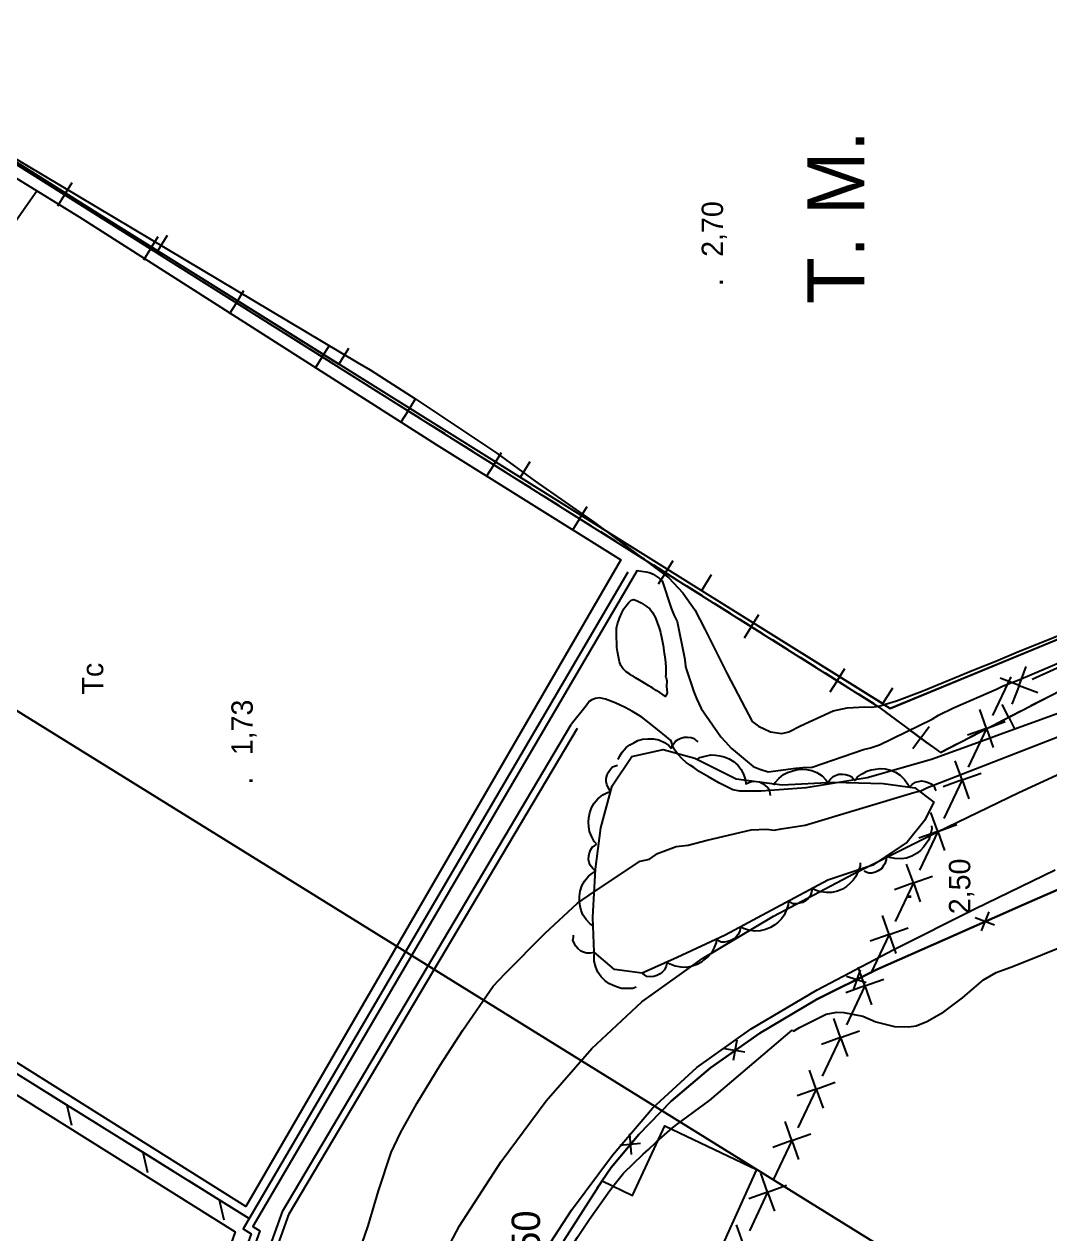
# Model space of a CAD drawing. Extents: x 730854 to 731444, y 4378581 to 4379608.
# Drawn here: x 730998.9 to 731070.9, y 4379291.3 to 4379376.2 of the extents above; entities that cross this region are included whole.
import ezdxf

# ---------------------------------------------------------------- set-up
doc = ezdxf.new("R2010")
doc.units = 0
doc.linetypes.add('DASHED', pattern=[0])
doc.layers.get('0').update_dxf_attribs({"linetype": 'CONTINUOUS'})
for name, color, linetype in [('1', 7, 'CONTINUOUS'), ('11', 7, 'CONTINUOUS'), ('22', 7, 'CONTINUOUS'), ('29', 7, 'CONTINUOUS'), ('30', 7, 'CONTINUOUS'), ('33', 7, 'CONTINUOUS'), ('36', 7, 'CONTINUOUS'), ('44', 7, 'CONTINUOUS'), ('48', 7, 'CONTINUOUS'), ('50', 7, 'CONTINUOUS'), ('51', 7, 'CONTINUOUS'), ('53', 7, 'CONTINUOUS'), ('56', 7, 'CONTINUOUS'), ('57', 7, 'CONTINUOUS'), ('PATTERN_CLASS', 7, 'CONTINUOUS')]:
    doc.layers.add(name, color=color, linetype=linetype)

msp = doc.modelspace()

# ---------------------------------------------------------------- linework, layer by layer
at = {"layer": '1', "color": 0, "linetype": 'CONTINUOUS'}
for p, q in [((731008.25, 4379360.29), (731008.94, 4379361.39)), ((731008.25, 4379360.28), (731020.97, 4379352.33)), ((731020.98, 4379352.34), (731021.67, 4379353.44)), ((731033.71, 4379344.39), (731034.4, 4379345.5)), ((731046.44, 4379336.44), (731047.13, 4379337.55)), ((731046.43, 4379336.43), (731059.16, 4379328.49)), ((731059.17, 4379328.5), (731059.86, 4379329.6)), ((731067.01, 4379312.94), (731065.64, 4379313.45)), ((731066.61, 4379313.88), (731066.07, 4379312.53)), ((731058, 4379308.89), (731056.61, 4379309.34)), ((731057.56, 4379309.81), (731057.09, 4379308.44)), ((731049.48, 4379304.02), (731048.05, 4379304.25)), ((731048.92, 4379304.86), (731048.65, 4379303.43)), ((731041.38, 4379298.28), (731041.5, 4379296.83)), ((731042.15, 4379297.61), (731040.7, 4379297.47))]:
    msp.add_line(p, q, dxfattribs=at)
for points in [[(730995.54, 4379368.26), (731004.35, 4379362.71), (731008.24, 4379360.28)], [(731020.98, 4379352.33), (731033.7, 4379344.38), (731046.43, 4379336.44)], [(731059.16, 4379328.48), (731059.68, 4379328.16), (731072.99, 4379333.64), (731076.38, 4379335.04), (731081.16, 4379345.32)], [(731075.01, 4379316.98), (731069.07, 4379314.4), (731063.51, 4379311.94), (731058.74, 4379309.82), (731054.51, 4379307.71), (731050.53, 4379305.36), (731047.05, 4379302.92), (731044.3, 4379300.59), (731042.03, 4379298.25), (731040.09, 4379295.92), (731039.09, 4379294.46)], [(731077.95, 4379276.16), (731073.79, 4379266.63), (731043.76, 4379281.27), (731042.8, 4379279.12), (731035.95, 4379282.53), (731037.09, 4379284.58), (731034.6, 4379285.71), (731036.79, 4379290.83), (731039.46, 4379295), (731041.58, 4379293.95), (731043.86, 4379298.86), (731050.28, 4379295.78), (731048.03, 4379290.76), (731077.95, 4379276.16)]]:
    msp.add_lwpolyline(points, dxfattribs=at)
at = {"layer": '11', "color": 0, "linetype": 'CONTINUOUS'}
for points in [[(731027.04, 4379287.32), (731029.44, 4379291.83), (731032.36, 4379296.35), (731035.53, 4379300.6), (731038.72, 4379304.29), (731042.24, 4379307.55), (731046.49, 4379310.59), (731051.49, 4379313.56), (731057.11, 4379316.53), (731062.96, 4379319.46), (731068.71, 4379322.26), (731074.61, 4379324.96)], [(731034.62, 4379288.79), (731037.3, 4379292.94), (731040.17, 4379296.8), (731042.99, 4379300.08), (731046.1, 4379302.94), (731049.91, 4379305.66), (731054.54, 4379308.39), (731059.93, 4379311.23), (731065.63, 4379314.08), (731071.26, 4379316.83)]]:
    msp.add_lwpolyline(points, dxfattribs=at)
at = {"layer": '22', "color": 0, "linetype": 'CONTINUOUS'}
for points in [[(731041.91, 4379337.83), (731042.53, 4379337.74), (731042.76, 4379337.69), (731042.89, 4379337.65), (731043.04, 4379337.58), (731043.45, 4379337.31), (731043.66, 4379337.12), (731044.3, 4379335.19), (731044.49, 4379334.73), (731044.71, 4379334.26), (731045.26, 4379331.6), (731045.31, 4379331.1), (731045.37, 4379330.86), (731045.88, 4379329.31), (731046.08, 4379328.85), (731046.41, 4379328.16), (731047.78, 4379326.17), (731048.12, 4379325.81), (731048.52, 4379325.37), (731050.06, 4379324.08), (731050.53, 4379323.89), (731051.1, 4379323.71), (731053.04, 4379323.96), (731053.54, 4379324.01), (731054.2, 4379324.04), (731057.8, 4379325.27), (731058.3, 4379325.39), (731058.93, 4379325.6), (731062.63, 4379327.41), (731063.06, 4379327.67), (731064.13, 4379328.19), (731067.14, 4379329.51), (731067.6, 4379329.73), (731068.72, 4379330.17), (731075.14, 4379332.91)], [(731043.5, 4379329.27), (731043.24, 4379329.42), (731043.01, 4379329.57), (731042.89, 4379329.64), (731042.73, 4379329.73), (731042.42, 4379329.92), (731042.07, 4379330.14), (731041.79, 4379330.3), (731041.62, 4379330.41), (731041.52, 4379330.46), (731041.39, 4379330.56), (731041.15, 4379330.73), (731040.9, 4379330.96), (731040.76, 4379331.16), (731040.67, 4379331.42), (731040.59, 4379331.78), (731040.52, 4379332.16), (731040.49, 4379332.44), (731040.48, 4379332.73), (731040.47, 4379333.12), (731040.46, 4379333.48), (731040.46, 4379333.79), (731040.52, 4379334.1), (731040.66, 4379334.48), (731040.83, 4379334.87), (731040.97, 4379335.14), (731041.11, 4379335.34), (731041.3, 4379335.57), (731041.49, 4379335.75), (731041.65, 4379335.81), (731041.86, 4379335.73), (731042.19, 4379335.56), (731042.54, 4379335.34), (731042.8, 4379335.14), (731042.99, 4379334.88), (731043.19, 4379334.51), (731043.35, 4379334.12), (731043.46, 4379333.81), (731043.55, 4379333.48), (731043.64, 4379333.03), (731043.73, 4379332.57), (731043.79, 4379332.23), (731043.81, 4379332.04), (731043.83, 4379331.92), (731043.85, 4379331.75), (731043.89, 4379331.41), (731043.92, 4379331.01), (731043.93, 4379330.69), (731043.92, 4379330.5), (731043.91, 4379330.4), (731043.94, 4379330.29), (731043.99, 4379330.09), (731043.98, 4379329.71), (731044.02, 4379329.23), (731044.02, 4379329.23), (731043.9, 4379329.01), (731043.9, 4379329), (731043.5, 4379329.27)], [(731072.36, 4379328.12), (731069.46, 4379327.07), (731067.85, 4379326.48), (731066.07, 4379325.83), (731062.57, 4379324.58), (731058.07, 4379323.28), (731053.77, 4379322.57), (731050.61, 4379322.34), (731049.13, 4379322.34), (731048.62, 4379322.44), (731048.2, 4379322.64), (731047.64, 4379322.92), (731046.93, 4379323.34), (731046.27, 4379323.73), (731045.88, 4379324), (731045.63, 4379324.17), (731045.36, 4379324.36), (731045.06, 4379324.61), (731044.76, 4379324.94), (731044.52, 4379325.3), (731044.38, 4379325.6), (731044.32, 4379325.8), (731044.24, 4379325.92), (731043.96, 4379326.16), (731043.33, 4379326.67), (731042.66, 4379327.21), (731042.23, 4379327.54), (731041.94, 4379327.73), (731041.58, 4379327.94), (731041.07, 4379328.21), (731040.36, 4379328.54), (731039.69, 4379328.8), (731039.26, 4379328.89), (731038.98, 4379328.85), (731038.73, 4379328.75), (731038.53, 4379328.64), (731038.33, 4379328.34), (731037.28, 4379327.02)]]:
    msp.add_lwpolyline(points, dxfattribs=at)
at = {"layer": '29', "color": 0, "linetype": 'CONTINUOUS'}
for p, q in [((731001.87, 4379300.31), (730999.74, 4379301.63)), ((731003.99, 4379298.99), (731001.87, 4379300.31)), ((731001.87, 4379300.31), (731002.19, 4379298.9)), ((731007.21, 4379296.99), (731005.08, 4379298.31)), ((731009.33, 4379295.67), (731007.21, 4379296.99)), ((731007.21, 4379296.99), (731007.54, 4379295.57)), ((731012.55, 4379293.66), (731010.43, 4379294.98)), ((731014.67, 4379292.34), (731012.55, 4379293.66)), ((731012.55, 4379293.66), (731012.88, 4379292.25))]:
    msp.add_line(p, q, dxfattribs=at)
at = {"layer": '30', "color": 0, "linetype": 'CONTINUOUS'}
for points in [[(731041.26, 4379337.71), (731014.24, 4379291.61), (731014.81, 4379291.26), (730997.29, 4379242.32), (730996.73, 4379240.59)], [(731041.91, 4379337.83), (731014.92, 4379291.78), (731015.42, 4379291.47), (730997.76, 4379242.16), (730997.22, 4379240.48)], [(730997.77, 4379240.36), (730998.99, 4379242.56), (731017.02, 4379292.88), (731037.28, 4379327.02)], [(730998.28, 4379240.25), (730999.45, 4379242.35), (731017.47, 4379292.67), (731037.71, 4379326.76)]]:
    msp.add_lwpolyline(points, dxfattribs=at)
at = {"layer": '33', "color": 0, "linetype": 'CONTINUOUS'}
for p, q in [((731072.38, 4379331.42), (731069.64, 4379330.18)), ((731068.14, 4379330.37), (731066.86, 4379327.66)), ((731068.73, 4379329.77), (731069.23, 4379331.09)), ((731068.73, 4379329.77), (731067.41, 4379330.27)), ((731068.73, 4379329.77), (731068.23, 4379328.45)), ((731068.73, 4379329.77), (731070.05, 4379329.27)), ((731066.43, 4379326.75), (731065.96, 4379328.09)), ((731066.43, 4379326.75), (731067.76, 4379327.23)), ((731066.43, 4379326.75), (731065.1, 4379326.28)), ((731066.43, 4379326.75), (731065.15, 4379324.04)), ((731066.43, 4379326.75), (731066.91, 4379325.42)), ((731064.73, 4379323.14), (731064.25, 4379324.47)), ((731064.73, 4379323.14), (731066.06, 4379323.61)), ((731064.73, 4379323.14), (731063.39, 4379322.66)), ((731064.73, 4379323.14), (731063.45, 4379320.42)), ((731064.73, 4379323.14), (731065.2, 4379321.81)), ((731063.02, 4379319.52), (731062.54, 4379320.85)), ((731063.02, 4379319.52), (731061.69, 4379319.04)), ((731063.02, 4379319.52), (731061.74, 4379316.81)), ((731063.02, 4379319.52), (731064.35, 4379320)), ((731063.02, 4379319.52), (731063.5, 4379318.19)), ((731061.31, 4379315.9), (731060.83, 4379317.23)), ((731061.31, 4379315.9), (731062.64, 4379316.38)), ((731061.31, 4379315.9), (731059.98, 4379315.42)), ((731061.31, 4379315.9), (731060.03, 4379313.19)), ((731061.31, 4379315.9), (731061.79, 4379314.57)), ((731059.6, 4379312.28), (731059.13, 4379313.62)), ((731059.6, 4379312.28), (731060.94, 4379312.76)), ((731059.6, 4379312.28), (731058.27, 4379311.81)), ((731059.6, 4379312.28), (731058.32, 4379309.57)), ((731059.6, 4379312.28), (731060.08, 4379310.95)), ((731057.9, 4379308.67), (731057.42, 4379310)), ((731057.9, 4379308.67), (731059.23, 4379309.14)), ((731057.9, 4379308.67), (731056.57, 4379308.19)), ((731057.9, 4379308.67), (731056.62, 4379305.95)), ((731057.9, 4379308.67), (731058.37, 4379307.34)), ((731056.19, 4379305.05), (731055.71, 4379306.38)), ((731056.19, 4379305.05), (731054.86, 4379304.57)), ((731056.19, 4379305.05), (731054.91, 4379302.34)), ((731056.19, 4379305.05), (731057.52, 4379305.53)), ((731056.19, 4379305.05), (731056.67, 4379303.72)), ((731054.48, 4379301.43), (731054, 4379302.76)), ((731054.48, 4379301.43), (731055.81, 4379301.91)), ((731054.48, 4379301.43), (731053.15, 4379300.95)), ((731054.48, 4379301.43), (731053.2, 4379298.72)), ((731054.48, 4379301.43), (731054.96, 4379300.1)), ((731052.78, 4379297.82), (731052.3, 4379299.15)), ((731052.78, 4379297.82), (731054.11, 4379298.29)), ((731052.78, 4379297.82), (731051.44, 4379297.34)), ((731052.78, 4379297.82), (731051.49, 4379295.1)), ((731052.78, 4379297.82), (731053.25, 4379296.48)), ((731051.07, 4379294.2), (731050.59, 4379295.53)), ((731051.07, 4379294.2), (731052.4, 4379294.68)), ((731051.07, 4379294.2), (731049.74, 4379293.72)), ((731051.07, 4379294.2), (731049.79, 4379291.48)), ((731051.07, 4379294.2), (731051.55, 4379292.87)), ((731049.36, 4379290.58), (731048.88, 4379291.91))]:
    msp.add_line(p, q, dxfattribs=at)
at = {"layer": '44', "color": 0, "linetype": 'CONTINUOUS'}
for points in [[(730989.28, 4379372.1), (731022.28, 4379352.44), (731023.17, 4379351.92), (731026.38, 4379349.87), (731032.05, 4379346.08), (731034.76, 4379344.11), (731038.91, 4379341.21), (731044.14, 4379337.33), (731045.11, 4379336.27), (731045.95, 4379335.07), (731046.66, 4379333.73), (731048.23, 4379330.59), (731049.98, 4379327.23), (731050.42, 4379326.9), (731051.27, 4379326.52), (731052.08, 4379326.4), (731052.57, 4379326.52), (731053.38, 4379326.94), (731055.67, 4379327.98), (731056.66, 4379328.19), (731057.89, 4379328.27), (731058.39, 4379328.25), (731058.89, 4379328.32), (731060.11, 4379328.69), (731061.93, 4379329.36), (731065.66, 4379330.9), (731067.1, 4379331.48), (731068.69, 4379332.16), (731070.63, 4379332.92), (731072.18, 4379333.55)], [(731021.9, 4379288.57), (731023.03, 4379291.84), (731023.74, 4379294.29), (731024.64, 4379296.98), (731025.3, 4379298.36), (731026.45, 4379300.42), (731028.07, 4379303.11), (731029.68, 4379305.56), (731031.8, 4379308.66), (731032.65, 4379309.55), (731035.45, 4379312.38), (731037.72, 4379314.48), (731038.91, 4379315.3), (731042.11, 4379317.42), (731042.77, 4379317.58), (731043.34, 4379317.96), (731044.64, 4379318.46), (731045.5, 4379318.56), (731046.82, 4379318.91), (731049.91, 4379319.63), (731051.02, 4379319.67), (731051.52, 4379319.6), (731052.02, 4379319.69), (731053.7, 4379319.96), (731061.34, 4379322.25), (731061.83, 4379322.37), (731062.3, 4379322.6), (731076.19, 4379328)], [(731052.79, 4379305.56), (731052.89, 4379305.5), (731053.32, 4379305.76), (731055.17, 4379306.69), (731055.93, 4379306.82), (731056.43, 4379306.8), (731057.75, 4379306.55), (731058.68, 4379306.16), (731059.99, 4379305.83), (731060.99, 4379305.8), (731061.49, 4379305.86), (731062.25, 4379306.17), (731063.44, 4379306.86), (731064.76, 4379307.83), (731066.22, 4379309.11), (731067.11, 4379309.61), (731068.33, 4379310.07), (731072.4, 4379311.69), (731075.02, 4379312.86), (731076.07, 4379313.55), (731077.94, 4379314.73)], [(731033.96, 4379284.21), (731037.4, 4379290.51), (731037.72, 4379291.03), (731038.56, 4379292.29), (731039.99, 4379294.31), (731040.29, 4379294.71), (731040.94, 4379295.52), (731042.33, 4379296.86), (731042.71, 4379297.19), (731043.27, 4379297.73), (731044.39, 4379298.71), (731044.8, 4379299.02), (731046.98, 4379300.62), (731052.79, 4379305.56)]]:
    msp.add_lwpolyline(points, dxfattribs=at)
at = {"layer": '51', "color": 0, "linetype": 'CONTINUOUS'}
for points in [[(730947.19, 4379396.41), (730977.29, 4379378.33), (731002.74, 4379362.67), (731027.8, 4379346.69), (731040.77, 4379338.59), (731014.44, 4379293.19), (730989.77, 4379308.69), (730969.58, 4379321.48), (730999.76, 4379364.5)], [(730916.57, 4379292.41), (730942.89, 4379335.77), (731013.68, 4379291.41), (730996.8, 4379243.59), (730996.8, 4379243.59), (730996.68, 4379243.46), (730977.42, 4379254.32), (730929.09, 4379284.8), (730916.48, 4379292.44)]]:
    msp.add_lwpolyline(points, dxfattribs=at)
at = {"layer": '53', "color": 0, "linetype": 'CONTINUOUS'}
for points in [[(731040.58, 4379324.56), (731040.66, 4379324.78), (731040.86, 4379325.08), (731041.13, 4379325.41), (731041.39, 4379325.6), (731041.67, 4379325.75), (731041.95, 4379325.9), (731042.29, 4379325.99), (731042.66, 4379326.03), (731043.05, 4379326.03), (731043.43, 4379325.94), (731043.83, 4379325.76), (731044.13, 4379325.55), (731044.3, 4379325.37), (731044.43, 4379325.62), (731044.61, 4379325.85), (731044.79, 4379325.97), (731044.97, 4379326.07), (731045.22, 4379326.13), (731045.44, 4379326.14), (731045.7, 4379326.11), (731045.91, 4379326.05), (731046.05, 4379325.91), (731046.17, 4379325.8)], [(731046.13, 4379324.58), (731046.32, 4379324.7), (731046.68, 4379324.81), (731047.09, 4379324.89), (731047.4, 4379324.88), (731047.72, 4379324.82), (731048.03, 4379324.75), (731048.36, 4379324.62), (731048.67, 4379324.42), (731048.97, 4379324.17), (731049.21, 4379323.86), (731049.41, 4379323.47), (731049.51, 4379323.12), (731049.53, 4379322.87), (731049.79, 4379322.98), (731050.07, 4379323.05), (731050.28, 4379323.03), (731050.49, 4379323), (731050.72, 4379322.88), (731050.9, 4379322.75), (731051.08, 4379322.57), (731051.2, 4379322.38), (731051.22, 4379322.18), (731051.25, 4379322.03)], [(731039.06, 4379318.64), (731038.9, 4379318.81), (731038.73, 4379319.14), (731038.56, 4379319.52), (731038.51, 4379319.84), (731038.5, 4379320.16), (731038.51, 4379320.48), (731038.58, 4379320.82), (731038.71, 4379321.17), (731038.89, 4379321.51), (731039.15, 4379321.81), (731039.49, 4379322.08), (731039.82, 4379322.25), (731040.05, 4379322.32), (731039.9, 4379322.55), (731039.77, 4379322.81), (731039.74, 4379323.03), (731039.74, 4379323.23), (731039.8, 4379323.49), (731039.9, 4379323.69), (731040.04, 4379323.9), (731040.19, 4379324.05), (731040.38, 4379324.12), (731040.53, 4379324.17)], [(731051.5, 4379322.76), (731051.61, 4379322.96), (731051.86, 4379323.23), (731052.18, 4379323.51), (731052.46, 4379323.65), (731052.77, 4379323.76), (731053.07, 4379323.85), (731053.42, 4379323.89), (731053.79, 4379323.87), (731054.18, 4379323.8), (731054.53, 4379323.65), (731054.9, 4379323.41), (731055.16, 4379323.15), (731055.3, 4379322.95), (731055.47, 4379323.17), (731055.68, 4379323.37), (731055.88, 4379323.46), (731056.07, 4379323.53), (731056.33, 4379323.54), (731056.55, 4379323.51), (731056.8, 4379323.45), (731056.99, 4379323.35), (731057.11, 4379323.18), (731057.21, 4379323.06)], [(731057.23, 4379323.15), (731057.37, 4379323.34), (731057.67, 4379323.55), (731058.04, 4379323.76), (731058.34, 4379323.85), (731058.66, 4379323.9), (731058.98, 4379323.94), (731059.33, 4379323.91), (731059.69, 4379323.82), (731060.05, 4379323.68), (731060.38, 4379323.46), (731060.69, 4379323.16), (731060.9, 4379322.86), (731061, 4379322.63), (731061.21, 4379322.82), (731061.45, 4379322.98), (731061.66, 4379323.03), (731061.87, 4379323.06), (731062.13, 4379323.03), (731062.34, 4379322.96), (731062.56, 4379322.85), (731062.74, 4379322.71), (731062.82, 4379322.53), (731062.9, 4379322.39)], [(731062.58, 4379319.92), (731062.59, 4379319.69), (731062.51, 4379319.33), (731062.38, 4379318.93), (731062.21, 4379318.66), (731062.01, 4379318.41), (731061.8, 4379318.17), (731061.52, 4379317.96), (731061.19, 4379317.79), (731060.82, 4379317.65), (731060.44, 4379317.59), (731060, 4379317.61), (731059.64, 4379317.7), (731059.42, 4379317.8), (731059.39, 4379317.52), (731059.31, 4379317.24), (731059.19, 4379317.07), (731059.06, 4379316.9), (731058.84, 4379316.76), (731058.64, 4379316.67), (731058.39, 4379316.6), (731058.17, 4379316.58), (731057.99, 4379316.66), (731057.84, 4379316.72)], [(731038.77, 4379312.91), (731038.58, 4379313.05), (731038.34, 4379313.33), (731038.1, 4379313.67), (731037.99, 4379313.97), (731037.91, 4379314.28), (731037.85, 4379314.6), (731037.85, 4379314.95), (731037.91, 4379315.32), (731038.02, 4379315.69), (731038.21, 4379316.03), (731038.49, 4379316.37), (731038.78, 4379316.6), (731038.99, 4379316.72), (731038.79, 4379316.91), (731038.62, 4379317.14), (731038.55, 4379317.34), (731038.5, 4379317.55), (731038.51, 4379317.81), (731038.56, 4379318.02), (731038.66, 4379318.26), (731038.78, 4379318.44), (731038.95, 4379318.54), (731039.09, 4379318.63)], [(731057.57, 4379317.32), (731057.56, 4379317.08), (731057.44, 4379316.74), (731057.27, 4379316.35), (731057.08, 4379316.1), (731056.85, 4379315.87), (731056.62, 4379315.66), (731056.32, 4379315.47), (731055.97, 4379315.33), (731055.59, 4379315.23), (731055.21, 4379315.22), (731054.77, 4379315.28), (731054.43, 4379315.4), (731054.21, 4379315.52), (731054.15, 4379315.25), (731054.05, 4379314.98), (731053.91, 4379314.82), (731053.76, 4379314.67), (731053.53, 4379314.54), (731053.32, 4379314.48), (731053.07, 4379314.43), (731052.85, 4379314.44), (731052.68, 4379314.54), (731052.53, 4379314.61)], [(731052.54, 4379314.61), (731052.52, 4379314.37), (731052.4, 4379314.03), (731052.23, 4379313.64), (731052.04, 4379313.39), (731051.81, 4379313.16), (731051.57, 4379312.95), (731051.27, 4379312.77), (731050.93, 4379312.63), (731050.55, 4379312.53), (731050.16, 4379312.51), (731049.73, 4379312.58), (731049.38, 4379312.7), (731049.17, 4379312.82), (731049.11, 4379312.55), (731049, 4379312.28), (731048.87, 4379312.12), (731048.72, 4379311.97), (731048.49, 4379311.85), (731048.28, 4379311.78), (731048.03, 4379311.74), (731047.81, 4379311.74), (731047.63, 4379311.84), (731047.49, 4379311.91)], [(731041.83, 4379308.58), (731041.61, 4379308.5), (731041.24, 4379308.48), (731040.82, 4379308.49), (731040.52, 4379308.58), (731040.22, 4379308.71), (731039.93, 4379308.85), (731039.65, 4379309.05), (731039.39, 4379309.32), (731039.16, 4379309.63), (731039, 4379309.99), (731038.9, 4379310.41), (731038.88, 4379310.78), (731038.91, 4379311.03), (731038.64, 4379310.98), (731038.35, 4379310.97), (731038.15, 4379311.04), (731037.95, 4379311.12), (731037.75, 4379311.29), (731037.61, 4379311.46), (731037.48, 4379311.68), (731037.4, 4379311.88), (731037.43, 4379312.08), (731037.44, 4379312.24)], [(731047.47, 4379311.95), (731047.45, 4379311.71), (731047.31, 4379311.37), (731047.12, 4379311), (731046.92, 4379310.76), (731046.67, 4379310.54), (731046.43, 4379310.34), (731046.12, 4379310.17), (731045.77, 4379310.05), (731045.38, 4379309.97), (731044.99, 4379309.98), (731044.57, 4379310.06), (731044.23, 4379310.2), (731044.02, 4379310.34), (731043.95, 4379310.07), (731043.83, 4379309.81), (731043.68, 4379309.65), (731043.52, 4379309.51), (731043.29, 4379309.4), (731043.07, 4379309.34), (731042.82, 4379309.31), (731042.6, 4379309.33), (731042.43, 4379309.44), (731042.29, 4379309.52)]]:
    msp.add_lwpolyline(points, dxfattribs=at)
at = {"layer": '56', "color": 0, "linetype": 'CONTINUOUS'}
for p, q in [((731000.25, 4379365.13), (730999.14, 4379365.84)), ((731002.54, 4379363.7), (731000.89, 4379364.74)), ((731001.71, 4379364.22), (731002.25, 4379365.07)), ((731001.71, 4379364.22), (731001.21, 4379363.42)), ((731004.31, 4379362.58), (731003.19, 4379363.28)), ((731006.28, 4379361.34), (731005.16, 4379362.05)), ((731008.56, 4379359.91), (731006.91, 4379360.94)), ((731007.74, 4379360.43), (731008.27, 4379361.28)), ((731007.74, 4379360.43), (731007.24, 4379359.63)), ((731010.34, 4379358.79), (731009.22, 4379359.49)), ((731012.31, 4379357.55), (731011.19, 4379358.25)), ((731014.59, 4379356.12), (731012.94, 4379357.15)), ((731013.77, 4379356.63), (731014.3, 4379357.49)), ((731013.77, 4379356.63), (731013.26, 4379355.84)), ((731016.36, 4379355), (731015.25, 4379355.7)), ((731018.33, 4379353.76), (731017.22, 4379354.46)), ((731020.62, 4379352.32), (731018.97, 4379353.36)), ((731019.79, 4379352.84), (731020.33, 4379353.69)), ((731019.79, 4379352.84), (731019.29, 4379352.04)), ((731022.39, 4379351.21), (731021.27, 4379351.91)), ((731024.36, 4379349.97), (731023.24, 4379350.67)), ((731025.82, 4379349.05), (731026.35, 4379349.9)), ((731026.64, 4379348.53), (731024.99, 4379349.57)), ((731025.82, 4379349.05), (731025.32, 4379348.25)), ((731028.42, 4379347.42), (731027.3, 4379348.12)), ((731030.38, 4379346.18), (731029.27, 4379346.88)), ((731032.67, 4379344.74), (731031.02, 4379345.78)), ((731031.84, 4379345.26), (731032.38, 4379346.11)), ((731031.84, 4379345.26), (731031.34, 4379344.46)), ((731034.44, 4379343.63), (731033.33, 4379344.33)), ((731036.41, 4379342.39), (731035.3, 4379343.09)), ((731037.87, 4379341.47), (731038.41, 4379342.32)), ((731038.7, 4379340.95), (731037.05, 4379341.99)), ((731037.87, 4379341.47), (731037.37, 4379340.67)), ((731040.47, 4379339.84), (731039.35, 4379340.54)), ((731042.44, 4379338.6), (731041.32, 4379339.3)), ((731044.72, 4379337.16), (731043.07, 4379338.2)), ((731043.9, 4379337.68), (731044.43, 4379338.53)), ((731043.9, 4379337.68), (731043.39, 4379336.88)), ((731046.5, 4379336.05), (731045.38, 4379336.75)), ((731048.46, 4379334.81), (731047.35, 4379335.51)), ((731049.92, 4379333.89), (731050.46, 4379334.74)), ((731050.75, 4379333.37), (731049.1, 4379334.41)), ((731049.92, 4379333.89), (731049.42, 4379333.09)), ((731052.52, 4379332.26), (731051.41, 4379332.96)), ((731054.49, 4379331.02), (731053.37, 4379331.72)), ((731056.78, 4379329.58), (731055.13, 4379330.62)), ((731055.95, 4379330.1), (731056.49, 4379330.95)), ((731055.95, 4379330.1), (731055.45, 4379329.3)), ((731058.55, 4379328.47), (731057.43, 4379329.17)), ((731070.72, 4379328.93), (731069.55, 4379328.33)), ((731060.43, 4379327.11), (731059.37, 4379327.89)), ((731068.86, 4379327.97), (731067.13, 4379327.08)), ((731068, 4379327.52), (731067.54, 4379328.42)), ((731068, 4379327.52), (731068.43, 4379326.68)), ((731061.82, 4379326.08), (731062.42, 4379326.89)), ((731066.47, 4379326.73), (731065.3, 4379326.13)), ((731061.82, 4379326.08), (731061.26, 4379325.32)), ((731064.4, 4379325.66), (731063.23, 4379325.06))]:
    msp.add_line(p, q, dxfattribs=at)
msp.add_lwpolyline([(731062.6, 4379325.5), (731062.21, 4379325.79), (731061.04, 4379326.66)], dxfattribs=at)
at = {"layer": 'PATTERN_CLASS', "color": 0, "linetype": 'CONTINUOUS'}
for points in [[(731082.48, 4379348.17), (731076.38, 4379335.04), (731059.68, 4379328.16), (731004.35, 4379362.71), (730960.38, 4379390.41), (730944.59, 4379400)], [(730946.81, 4379398.75), (731058.86, 4379328.27), (731062.21, 4379325.79), (731063.21, 4379325.05), (731113.96, 4379351.27), (731228.73, 4379296.36)], [(731062.14, 4379320.39), (731062.11, 4379320.31), (731060.86, 4379318.76), (731058.46, 4379317.14), (731055.29, 4379316.09), (731051.68, 4379314.15), (731048.08, 4379312.23), (731044.73, 4379310.66), (731042.26, 4379309.57), (731040.33, 4379309.83), (731038.88, 4379311.04), (731038.8, 4379313.48), (731038.99, 4379316.86), (731039.36, 4379319.76), (731040.15, 4379322.73), (731041.53, 4379324.77), (731043.74, 4379325.26), (731045.96, 4379324.66), (731048.87, 4379323.21), (731052.09, 4379322.79), (731055.72, 4379322.98), (731059.18, 4379322.89), (731061.4, 4379322.59), (731062.75, 4379321.57), (731062.14, 4379320.39)], [(731039.09, 4379294.46), (731040.09, 4379295.92), (731042.03, 4379298.25), (731044.3, 4379300.59), (731047.05, 4379302.92), (731050.53, 4379305.36), (731054.51, 4379307.71), (731058.74, 4379309.82), (731063.51, 4379311.94), (731069.07, 4379314.4), (731075.01, 4379316.98)]]:
    msp.add_lwpolyline(points, dxfattribs=at)
at = {"layer": 'PATTERN_CLASS', "color": 0, "linetype": 'DASHED'}
msp.add_lwpolyline([(730914.97, 4379291.87), (730942.89, 4379336.59), (730974.42, 4379317.4), (731014.67, 4379292.34)], dxfattribs=at)

# ---------------------------------------------------------------- texts
at = {"layer": '36', "color": 0, "linetype": 'CONTINUOUS'}
msp.add_text('Tc', height=1.5, rotation=90, dxfattribs=at).set_placement((731004.42, 4379329.13))
at = {"layer": '48', "color": 0, "linetype": 'CONTINUOUS'}
for s, p in [(' 2,70', (731047.94, 4379359.3)), ('.', (731047.94, 4379357.8)), (' 1,73', (731014.92, 4379324.31)), ('.', (731014.92, 4379322.81)), (' 2,50', (731065.3, 4379313.15)), ('.', (731061.17, 4379314.66))]:
    msp.add_text(s, height=1.5, rotation=90, dxfattribs=at).set_placement(p)
at = {"layer": '50', "color": 0, "linetype": 'CONTINUOUS'}
msp.add_text('T. M.          d e', height=4, rotation=90, dxfattribs=at).set_placement((731057.87, 4379356.55))
at = {"layer": '57', "color": 0, "linetype": 'CONTINUOUS'}
msp.add_text('Pa. 550', height=1.99, rotation=90, dxfattribs=at).set_placement((731035.09, 4379283.73))

# ---------------------------------------------------------------- meshes
at = {"color": 0, "linetype": 'CONTINUOUS'}
mesh = msp.add_polyface(dxfattribs=at)
corners = [(730854.5, 4378581), (730854.5, 4378581), (730854.5, 4378771.962), (731162.5, 4378581), (730854.5, 4378946.493), (731444, 4378581), (730854.5, 4379607.5), (731444, 4379242.007), (731444, 4379607.5)]
mesh.append_faces([[corners[k] for k in face] for face in [(0, 1, 3, 2), (2, 3, 5, 4), (4, 5, 7, 6), (6, 7, 8, 8)]], dxfattribs={"vtx0": -1, "vtx2": -1, "color": 0})
mesh = msp.add_polyface(dxfattribs=at)
corners = [(730864.5, 4378591), (730864.5, 4378591), (730864.5, 4378775.762), (731162.5, 4378591), (730864.5, 4378944.093), (731434, 4378591), (730864.5, 4379411), (731434, 4379057.907), (731162.5, 4379411), (731434, 4379242.668), (731434, 4379411)]
mesh.append_faces([[corners[k] for k in face] for face in [(0, 1, 3, 2), (2, 3, 5, 4), (4, 5, 7, 6), (6, 7, 9, 8), (8, 9, 10, 10)]], dxfattribs={"vtx0": -1, "vtx2": -1, "color": 0})

doc.saveas('drawing.dxf')
